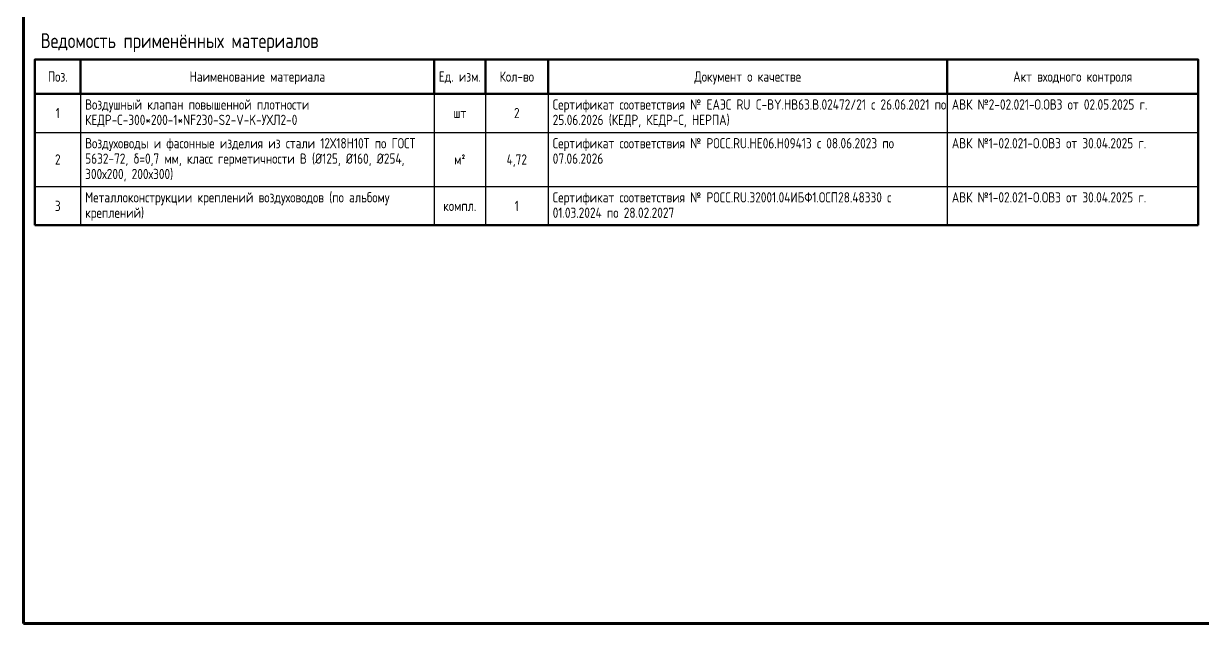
# Model space of a CAD drawing. Header units: metres. Extents: x 20 to 415, y 5 to 292.
# Drawn here: x 20 to 226.7, y 5 to 110.3 of the extents above; entities that cross this region are included whole.
import ezdxf
from ezdxf.enums import TextEntityAlignment as Align

# ---------------------------------------------------------------- set-up
doc = ezdxf.new("R2010")
doc.units = ezdxf.units.M
doc.layers.add('РАМКА', color=7, linetype='Continuous')
doc.layers.add('ТЕКСТ', color=7, linetype='Continuous')
doc.styles.add('GOST', font='isocpeur.ttf')

msp = doc.modelspace()

# ---------------------------------------------------------------- linework, layer by layer
at = {"layer": 'РАМКА', "lineweight": 60}
msp.add_lwpolyline([(20, 5), (415, 5), (415, 292), (20, 292), (20, 5)], dxfattribs=at)
at = {"layer": 'РАМКА', "lineweight": 50}
for points in [[(22, 98), (226, 98), (226, 104), (22, 104), (22, 98)], [(22, 104), (22, 98)], [(22, 104), (22, 74.9)], [(30, 104), (30, 98)], [(92, 104), (92, 98)], [(101, 104), (101, 98)], [(112, 104), (112, 98)], [(182, 104), (182, 98)], [(226, 104), (226, 74.9)], [(22, 74.9), (226, 74.9)]]:
    msp.add_lwpolyline(points, dxfattribs=at)
at = {"layer": 'РАМКА', "lineweight": 25}
for points in [[(22, 98), (22, 91.2)], [(30, 98), (30, 91.2)], [(92, 98), (92, 91.2)], [(101, 98), (101, 91.2)], [(112, 98), (112, 91.2)], [(182, 98), (182, 91.2)], [(226, 98), (226, 91.2)], [(22, 91.2), (226, 91.2)], [(22, 91.2), (22, 81.7)], [(30, 91.2), (30, 81.7)], [(92, 91.2), (92, 81.7)], [(101, 91.2), (101, 81.7)], [(112, 91.2), (112, 81.7)], [(182, 91.2), (182, 81.7)], [(226, 91.2), (226, 81.7)], [(22, 81.7), (226, 81.7)], [(22, 81.7), (22, 74.9)], [(30, 81.7), (30, 74.9)], [(92, 81.7), (92, 74.9)], [(101, 81.7), (101, 74.9)], [(112, 81.7), (112, 74.9)], [(182, 81.7), (182, 74.9)], [(226, 81.7), (226, 74.9)], [(22, 74.9), (226, 74.9)]]:
    msp.add_lwpolyline(points, dxfattribs=at)

# ---------------------------------------------------------------- texts
at = {"layer": 'ТЕКСТ', "style": 'GOST', "width": 0.8}
for s, height, p in [('Ведомость применённых материалов', 2.6, (23, 106)), ('Воздушный клапан повышенной плотности', 1.8, (30.8, 95.2)), ('Сертификат соответствия № ЕАЭС RU C-BY.НВ63.В.02472/21 с 26.06.2021 по', 1.8, (112.8, 95.2)), ('АВК №2-02.021-О.ОВ3 от 02.05.2025 г.', 1.8, (182.8, 95.2)), ('КЕДР-С-300*200-1*NF230-S2-V-K-УХЛ2-0', 1.8, (30.8, 92.5)), ('25.06.2026 (КЕДР, КЕДР-С, НЕРПА)', 1.8, (112.8, 92.5)), ('Воздуховоды и фасонные изделия из стали 12Х18Н10Т по ГОСТ', 1.8, (30.8, 88.4)), ('Сертификат соответствия № РОСС.RU.НЕ06.Н09413 с 08.06.2023 по', 1.8, (112.8, 88.4)), ('АВК №1-02.021-О.ОВ3 от 30.04.2025 г.', 1.8, (182.8, 88.4)), ('5632-72, δ=0,7 мм, класс герметичности В (%%c125, %%c160, %%c254,', 1.8, (30.8, 85.7)), ('07.06.2026', 1.8, (112.8, 85.7)), ('300х200, 200х300)', 1.8, (30.8, 83)), ('Металлоконструкции креплений воздуховодов (по альбому', 1.8, (30.8, 78.9)), ('Сертификат соответствия № РОСС.RU.32001.04ИБФ1.ОСП28.48330 с', 1.8, (112.8, 78.9)), ('АВК №1-02.021-О.ОВ3 от 30.04.2025 г.', 1.8, (182.8, 78.9)), ('креплений)', 1.8, (30.8, 76.2)), ('01.03.2024 по 28.02.2027', 1.8, (112.8, 76.2))]:
    msp.add_text(s, height=height, dxfattribs=at).set_placement(p)
for s, p in [('Поз.', (26, 100.1)), ('Наименование материала', (61, 100.1)), ('Ед. изм.', (96.5, 100.1)), ('Кол-во', (106.5, 100.1)), ('Документ о качестве', (147, 100.1)), ('Акт входного контроля', (204, 100.1)), ('1', (26, 93.7)), ('2', (106.5, 93.7)), ('шт', (96.5, 93.7)), ('2', (26, 85.55)), ('м²', (96.5, 85.55)), ('4,72', (106.5, 85.55)), ('3', (26, 77.4)), ('компл.', (96.5, 77.4)), ('1', (106.5, 77.4))]:
    msp.add_text(s, height=1.8, dxfattribs=at).set_placement(p, align=Align.CENTER)

doc.saveas('drawing.dxf')
